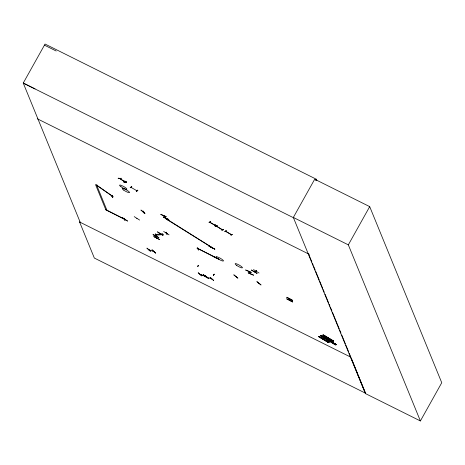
<?xml version="1.0" encoding="UTF-8"?>
<svg xmlns="http://www.w3.org/2000/svg" width="465" height="465" viewBox="0 0 465 465"><rect width="100%" height="100%" fill="white"/><g stroke="black" fill="none" stroke-linecap="round" stroke-linejoin="round"><path stroke-width="0.7" d="M286.812 297.257L292.694 300.396M289.573 300.326L289.625 298.902M289.811 300.46L289.887 299.059M286.736 298.826L292.613 301.965M156.211 236.435L155.996 236.348M156.862 238.086L156.194 236.313M215.853 257.5L216.144 256.959M166.179 218.381L163.407 215.603M136.385 191.103L137.814 190.487L137.692 190.046M137.564 190.319L136.303 191.162L136.623 191.347L137.809 190.511M143.33 211.151L144.063 212.976M197.654 247.909L198.386 249.769M197.898 248.118L198.631 249.972L197.567 247.967L198.625 249.99M215.109 225.978L216.533 225.362L215.022 226.037L215.342 226.222L216.533 225.386M230.884 235.075L232.314 234.447M231.134 235.244L232.302 234.401M221.654 230.041L223.589 229.722M221.892 230.239L223.578 229.681M123.725 181.873L126.59 182.158L126.497 181.687M153.886 236.662L159.71 239.597L153.828 236.592M213.185 256.413L219.027 259.313L213.203 256.36M151.968 249.897L155.38 252.914M210.075 277.355L213.482 280.325M210.267 277.431L213.679 280.453M163.994 216.83L168.161 220.183M256.872 281.633L261.045 284.987L257.052 281.744M328.807 342.647L318.467 336.526L328.633 342.705M319.013 336.294L329.29 342.502L319.007 336.369M320.373 335.73L335.503 345.007M320.955 335.556L336.34 344.763M321.123 335.509L336.503 344.71L320.96 335.567M322.739 335.096L333.097 341.205L322.85 335.05M333.463 341.037L323.204 334.963L333.452 341.037M163.482 217.196L168.708 219.422M163.581 217.37L168.859 219.556M214.063 274.228L213.441 275.367L214.127 274.158M248.211 272.885L253.64 275.204L248.217 272.862M286.754 298.873L292.636 301.942M156.519 237.801L156.845 237.964M134.211 216.62L139.628 220.073M253.495 269.584L259.046 273.019M163.645 231.46L169.051 234.848M106.88 210.133L96.639 185.111L96.906 184.634M121.22 178.2L121.045 178.519L118.104 178.24L121.051 178.415M120.604 178.269L120.348 178.862L120.58 178.234M111.978 195.544L112.199 195.3L111.71 195.463L112.768 197.381M124.434 181.617L124.655 181.152M124.422 181.617L124.8 181.03M124.882 181.065L124.341 181.548M130.223 187.616L131.845 186.663L130.543 187.802L130.223 187.616L131.456 186.767L131.723 186.982M127.55 221.003L122.132 217.544M124.271 218.294L124.998 220.247L123.946 218.23L124.265 218.393M153.061 234.633L158.931 237.65L153.101 234.732M147.114 248.188L150.515 251.298L146.882 248.153M162.977 235.395L157.589 231.861M156.531 235.964L155.479 233.947L156.531 235.964L156.211 235.802M166.238 218.742L211.889 247.49L165.825 218.794L166.505 218.265M166.36 232.314L166.034 232.25L166.36 232.413M166.301 232.331L167.092 234.273L166.086 232.227M215.44 224.74L215.063 225.345L215.324 224.74M215.342 226.222L216.521 225.345M217.643 226.025L215.679 226.432M198.479 265.323L197.695 266.375M209.047 246.194L214.865 249.176L209.076 246.165M198.183 272.798L201.816 275.948L198.416 272.833M214.824 249.071L208.994 246.154M225.955 230.704L226.228 230.913L225.043 231.733L224.723 231.547L226.234 230.809M204.984 275.565L208.616 278.709L205.216 275.594M216.126 257.662L216.44 257.104L216.115 257.645M251.164 272.339L245.735 270.02M257.006 273.397L251.356 270.002L257.04 273.356M255.988 271.269L256.273 270.694M256.372 270.717L256.041 271.281L254.349 271.612M256.564 270.839L256.273 271.438L255.866 271.316M293.339 217.451L314.7 179.223L369.698 206.629L441.75 382.73L420.389 420.953L365.391 393.547L293.339 217.451L348.332 244.857L420.389 420.953M315.578 180.467L316.281 179.211L45.059 44.047L23.25 83.066L80.23 222.334L79.596 222.014M286.789 297.292L292.694 300.448M348.332 244.857L369.698 206.629M358.015 375.522L358.195 375.203M365.391 393.547L365.571 393.227L94.349 258.063L79.585 221.991L350.819 357.178L349.174 353.156M163.012 235.313L157.49 231.942M127.416 221.055L122.097 217.585M197.509 266.375L198.456 265.416M198.142 265.951L198.398 266.096M213.656 274.769L213.429 274.571M214.127 274.211L213.441 275.367M320.554 335.666L335.782 344.943M289.887 299.158L289.567 299.007M251.286 272.409L245.7 270.049M166.168 216.626L160.71 214.412L166.127 216.644M141.023 210.075L145.016 213.377L141.011 210.163M233.883 274.902L237.894 278.18L233.907 274.879M328.807 342.653L318.653 336.468M215.923 226.56L217.579 226.042M209.267 222.572L210.447 221.747M225.019 231.651L226.17 230.826M131.171 187.442L136.873 190.766M210.174 221.642L208.942 222.491L209.262 222.677L210.424 221.77M231.314 234.662L225.787 231.372M289.515 300.175L289.782 300.291M124.632 219.288L124.911 219.41M215.626 226.455L217.376 225.914M222.392 229.815L216.87 226.467M256.232 271.403L254.425 271.804M142.935 211.703L143.569 211.982L143.069 211.802M143.551 211.982L143.011 211.778M165.999 218.579L165.371 218.312L165.848 218.451M258.866 283.383L258.244 283.098L258.831 283.359M112.391 196.521L113.036 196.846M143.609 212.139L143.017 211.848M166.708 233.314L167.324 233.668M166.075 233.151L166.267 233.267M118.377 178.351L120.993 178.432M123.934 182.03L126.585 182.111M123.94 182.082L126.59 182.158M148.748 249.734L153.659 251.536M149.317 250.007L148.899 249.862M200.049 274.385L204.699 276.001M204.937 276.181L200.2 274.507M206.849 277.146L211.761 278.948L211.22 278.75M213.615 274.751L213.389 274.629M124.922 219.265L125.207 219.585M254.279 271.601L254.332 271.775M112.989 196.875L112.414 196.585M125.23 219.649L124.707 219.381M155.339 234.662L155.833 234.842M136.716 218.358L136.977 218.504M235.894 276.53L236.447 276.785L235.964 276.629M96.639 185.111L112.885 196.521L95.505 184.547L105.892 209.93L125.323 219.614L105.747 209.57M215.632 225.606L209.831 222.276M153.572 251.507L153.241 251.391M211.837 247.682L212.127 247.839M155.92 236.162L156.647 237.999M215.51 225.595L209.895 222.311M207.105 277.32L207.303 277.297M119.767 178.479L124.922 181.862M216.876 226.414L222.45 229.797M163.43 215.65L163.895 215.981L163.581 215.824M124.841 181.885L119.674 178.473M44.437 45.163L56.219 51.016M35.038 88.92L23.25 83.066L293.828 217.911M37.363 118.802L309.225 254.285M167.301 233.604L166.865 233.453M225.781 231.378L231.343 234.622M291.014 300.739L292.189 301.367M250.594 273.798L248.455 271.333M323.384 334.899L333.574 341.066M321.234 335.468L336.491 344.728M248.711 271.438C249.798 272.49 250.966 274.193 250.711 273.734M166.144 218.347L165.714 218.044M316.281 179.211L316.828 180.548M308.586 253.966L311.881 262.01M312.428 263.347L313.253 265.358M313.799 266.701L315.171 270.049M315.718 271.391L319.281 280.104M319.833 281.441L322.576 288.149M323.123 289.486L324.221 292.165M325.041 294.176L328.61 302.889M329.156 304.232L329.976 306.243M330.528 307.58L331.9 310.934M332.446 312.277L339.305 329.028M339.851 330.371L340.95 333.05M341.769 335.062L345.338 343.775M345.884 345.117L348.628 351.819M357.922 374.534L351.092 357.847L365.606 393.75M358.469 375.871L359.288 377.876M359.834 379.208L361.2 382.55M361.747 383.881L365.298 392.565M166.04 232.238L166.766 234.11M123.952 218.219L124.672 220.09M112.489 197.294L111.722 195.445L112.443 197.317M143.58 211.302L143.249 211.174L144.301 213.197L143.58 211.302M152.165 250.019L155.572 253.076L152.165 250.019M203.269 274.542L206.867 277.721L203.275 274.594M162.483 233.907L154.984 234.482L156.042 235.151L163.541 234.575L162.483 233.907M216.417 257.802L196.986 248.118L216.568 258.168L216.417 257.802M217.591 258.464A4.162 0.808 29.2 0 0 223.433 260.958A4.162 0.808 29.2 0 0 218.416 257.319A4.162 0.808 29.2 0 0 217.591 258.464M123.644 190.063A4.168 0.808 29.2 0 0 129.497 192.568A4.168 0.808 29.2 0 0 124.469 188.918A4.168 0.808 29.2 0 0 123.644 190.063M120.987 186.727A4.168 0.808 29.2 0 0 126.846 189.232A4.168 0.808 29.2 0 0 121.818 185.587A4.168 0.808 29.2 0 0 120.987 186.727M236.546 265.294A4.162 0.808 29.2 0 0 242.387 267.794A4.162 0.808 29.2 0 0 237.371 264.155A4.162 0.808 29.2 0 0 236.546 265.294"/></g></svg>
